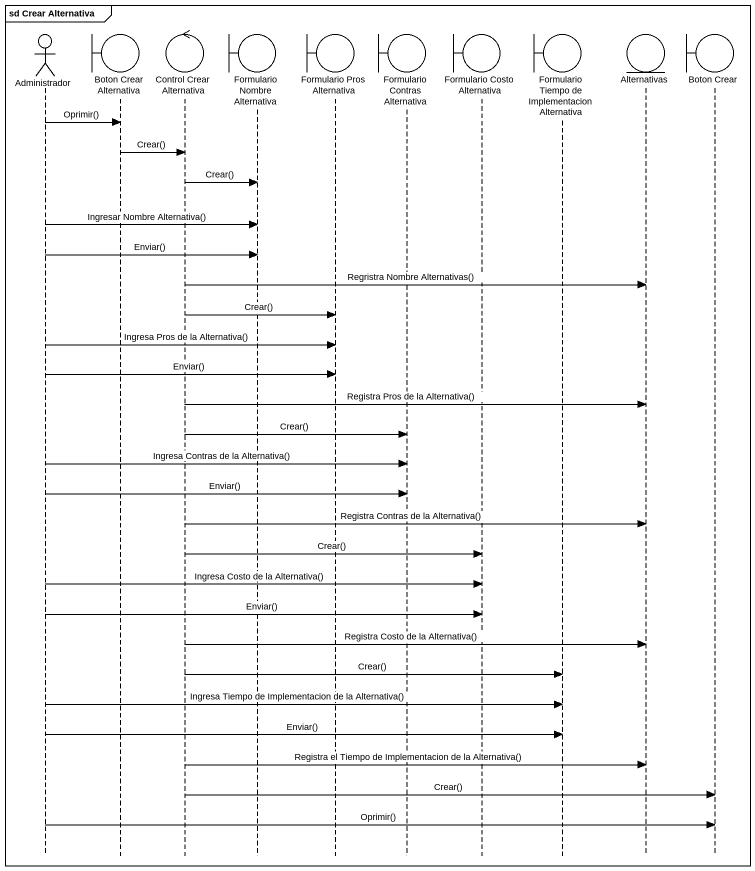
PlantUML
@startuml
mainframe sd Crear Alternativa
hide footbox
actor Administrador
boundary "Boton Crear Alternativa" as Boton_Crear_Alternativa
control "Control Crear Alternativa" as Control_Crear_Alternativa
boundary "Formulario Nombre Alternativa" as Formulario_Nombre
boundary "Formulario Pros Alternativa" as Formulario_Pros_Alternativa
boundary "Formulario Contras Alternativa" as Formulario_Contras
boundary "Formulario Costo Alternativa" as Formulario_Costo_Alternativa
boundary "Formulario Tiempo de Implementacion Alternativa" as Formulario_Tiempo_de
entity Alternativas
boundary "Boton Crear" as Boton_Crear

Administrador -> Boton_Crear_Alternativa : Oprimir()
Boton_Crear_Alternativa -> Control_Crear_Alternativa : Crear()
Control_Crear_Alternativa -> Formulario_Nombre : Crear()
Administrador -> Formulario_Nombre : Ingresar Nombre Alternativa()
Administrador -> Formulario_Nombre : Enviar()
Control_Crear_Alternativa -> Alternativas : Regristra Nombre Alternativas()
Control_Crear_Alternativa -> Formulario_Pros_Alternativa : Crear()
Administrador -> Formulario_Pros_Alternativa : Ingresa Pros de la Alternativa()
Administrador -> Formulario_Pros_Alternativa : Enviar()
Control_Crear_Alternativa -> Alternativas : Registra Pros de la Alternativa()
Control_Crear_Alternativa -> Formulario_Contras : Crear()
Administrador -> Formulario_Contras : Ingresa Contras de la Alternativa()
Administrador -> Formulario_Contras : Enviar()
Control_Crear_Alternativa -> Alternativas : Registra Contras de la Alternativa()
Control_Crear_Alternativa -> Formulario_Costo_Alternativa : Crear()
Administrador -> Formulario_Costo_Alternativa : Ingresa Costo de la Alternativa()
Administrador -> Formulario_Costo_Alternativa : Enviar()
Control_Crear_Alternativa -> Alternativas : Registra Costo de la Alternativa()
Control_Crear_Alternativa -> Formulario_Tiempo_de : Crear()
Administrador -> Formulario_Tiempo_de : Ingresa Tiempo de Implementacion de la Alternativa()
Administrador -> Formulario_Tiempo_de : Enviar()
Control_Crear_Alternativa -> Alternativas : Registra el Tiempo de Implementacion de la Alternativa()
Control_Crear_Alternativa -> Boton_Crear : Crear()
Administrador -> Boton_Crear : Oprimir()
@enduml
